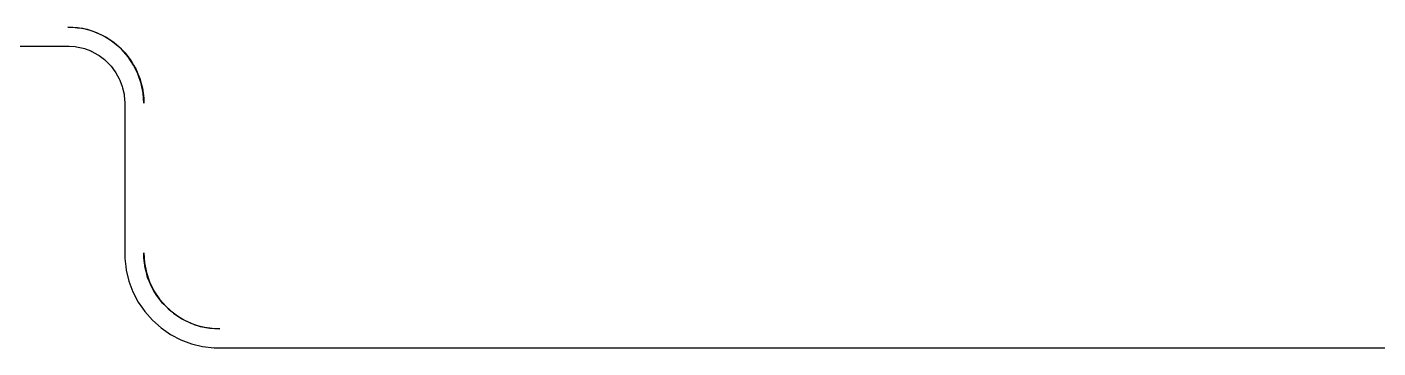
# Model space of a CAD drawing. Extents: x 17 to 170, y -181 to -32.
# Drawn here: x 97.33 to 132.86, y -40.8 to -32.36 of the extents above; entities that cross this region are included whole.
import ezdxf

# ---------------------------------------------------------------- set-up
doc = ezdxf.new("R2010")
doc.units = 0
doc.layers.add('BLACK', color=7, linetype='CONTINUOUS')

msp = doc.modelspace()

# ---------------------------------------------------------------- linework, layer by layer
at = {"layer": 'BLACK', "linetype": 'CONTINUOUS'}
for p, q in [((98.661045, -32.379609), (98.4, -32.3625)), ((98.4, -32.3625), (98.531087, -32.3625)), ((98.531087, -32.3625), (98.661045, -32.379609)), ((98.661058, -32.379611), (98.661045, -32.379609)), ((98.661045, -32.379609), (98.661052, -32.37961)), ((98.661052, -32.37961), (98.661058, -32.379611)), ((98.91763, -32.430646), (98.661058, -32.379611)), ((98.661058, -32.379611), (98.791018, -32.396721)), ((98.791018, -32.396721), (98.91763, -32.430646)), ((98.917644, -32.43065), (98.91763, -32.430646)), ((98.91763, -32.430646), (98.917638, -32.430648)), ((98.917638, -32.430648), (98.917644, -32.43065)), ((98.917644, -32.43065), (99.044258, -32.464576)), ((99.165364, -32.51474), (98.917644, -32.43065)), ((99.044258, -32.464576), (99.165364, -32.51474)), ((99.16537, -32.514742), (99.286475, -32.564906)), ((99.39999, -32.630444), (99.16537, -32.514742)), ((99.286475, -32.564906), (99.39999, -32.630444)), ((99.400008, -32.630454), (99.39999, -32.630444)), ((99.39999, -32.630444), (99.4, -32.630449)), ((99.4, -32.630449), (99.400008, -32.630454)), ((99.617514, -32.775787), (99.400008, -32.630454)), ((99.400008, -32.630454), (99.513524, -32.695993)), ((76.415892, -32.863), (98.334108, -32.863)), ((98.334108, -32.863), (98.3911, -32.863)), ((98.3911, -32.863), (98.408863, -32.863634)), ((98.408863, -32.863634), (98.436639, -32.86562)), ((98.436639, -32.86562), (98.595645, -32.876993)), ((98.595645, -32.876993), (98.630793, -32.882046)), ((98.630793, -32.882046), (98.805064, -32.919956)), ((98.805064, -32.919956), (98.839143, -32.929963)), ((98.839143, -32.929963), (99.006228, -32.992283)), ((99.006228, -32.992283), (99.038542, -33.00704)), ((99.038542, -33.00704), (99.195062, -33.092506)), ((99.513524, -32.695993), (99.617514, -32.775787)), ((99.617531, -32.7758), (99.617514, -32.775787)), ((99.617514, -32.775787), (99.617523, -32.775793)), ((99.617523, -32.775793), (99.617531, -32.7758)), ((99.814205, -32.948278), (99.617531, -32.7758)), ((99.617531, -32.7758), (99.721521, -32.855594)), ((99.721521, -32.855594), (99.814205, -32.948278)), ((99.814221, -32.948294), (99.814205, -32.948278)), ((99.814205, -32.948278), (99.814214, -32.948286)), ((99.814214, -32.948286), (99.814221, -32.948294)), ((99.986699, -33.144968), (99.814221, -32.948294)), ((99.814221, -32.948294), (99.906906, -33.040979)), ((99.195062, -33.092506), (99.224947, -33.111712)), ((99.224947, -33.111712), (99.367703, -33.218578)), ((99.367703, -33.218578), (99.394553, -33.241843)), ((99.394553, -33.241843), (99.520656, -33.367946)), ((99.520656, -33.367946), (99.543921, -33.394796)), ((99.906906, -33.040979), (99.986699, -33.144968)), ((99.986712, -33.144985), (99.986699, -33.144968)), ((99.986699, -33.144968), (99.986707, -33.144977)), ((99.986707, -33.144977), (99.986712, -33.144985)), ((100.132045, -33.362491), (99.986712, -33.144985)), ((99.986712, -33.144985), (100.066507, -33.248976)), ((100.066507, -33.248976), (100.132045, -33.362491)), ((100.132055, -33.362509), (100.132045, -33.362491)), ((100.132045, -33.362491), (100.132051, -33.3625)), ((100.132051, -33.3625), (100.132055, -33.362509)), ((100.132055, -33.362509), (100.197594, -33.476025)), ((100.247757, -33.59713), (100.132055, -33.362509)), ((99.543921, -33.394796), (99.650787, -33.537552)), ((99.650787, -33.537552), (99.669995, -33.56744)), ((99.669995, -33.56744), (99.755459, -33.723957)), ((99.755459, -33.723957), (99.770216, -33.756271)), ((100.197594, -33.476025), (100.247757, -33.59713)), ((100.247762, -33.597143), (100.297924, -33.718242)), ((100.331849, -33.844855), (100.247762, -33.597143)), ((100.297924, -33.718242), (100.331849, -33.844855)), ((99.770216, -33.756271), (99.832534, -33.92335)), ((99.832534, -33.92335), (99.842544, -33.957439)), ((99.842544, -33.957439), (99.880451, -34.131695)), ((100.331853, -33.844869), (100.331849, -33.844855)), ((100.331849, -33.844855), (100.331852, -33.844862)), ((100.331852, -33.844862), (100.331853, -33.844869)), ((100.331853, -33.844869), (100.365779, -33.971482)), ((100.382888, -34.101441), (100.331853, -33.844869)), ((100.365779, -33.971482), (100.382888, -34.101441)), ((100.382891, -34.101464), (100.4, -34.231413)), ((100.4, -34.3625), (100.382891, -34.101464)), ((99.880451, -34.131695), (99.885507, -34.16686)), ((99.885507, -34.16686), (99.898866, -34.353635)), ((99.898866, -34.353635), (99.8995, -34.371399)), ((99.8995, -34.371399), (99.8995, -38.234108)), ((100.4, -34.231413), (100.4, -34.3625)), ((99.8995, -38.234108), (99.8995, -38.3)), ((99.8995, -38.3), (99.8995, -38.451252)), ((100.4, -38.431087), (100.4, -38.3)), ((100.4, -38.3), (100.417109, -38.561048)), ((99.8995, -38.451252), (99.924435, -38.656614)), ((99.924435, -38.656614), (99.935962, -38.751546)), ((100.417109, -38.561048), (100.4, -38.431087)), ((100.417111, -38.561058), (100.417109, -38.561048)), ((100.417109, -38.561048), (100.41711, -38.561052)), ((100.41711, -38.561052), (100.417111, -38.561058)), ((100.434221, -38.691018), (100.417111, -38.561058)), ((100.417111, -38.561058), (100.468146, -38.817632)), ((100.468146, -38.817632), (100.434221, -38.691018)), ((99.935962, -38.751546), (100.008357, -39.045267)), ((100.008357, -39.045267), (100.115624, -39.328107)), ((100.502076, -38.944258), (100.46815, -38.817644)), ((100.46815, -38.817644), (100.55224, -39.065364)), ((100.55224, -39.065364), (100.502076, -38.944258)), ((100.602406, -39.186475), (100.552242, -39.065369)), ((100.552242, -39.065369), (100.667944, -39.29999)), ((100.115624, -39.328107), (100.115632, -39.328124)), ((100.115632, -39.328124), (100.2562, -39.595954)), ((100.667944, -39.29999), (100.602406, -39.186475)), ((100.667949, -39.3), (100.667944, -39.29999)), ((100.667944, -39.29999), (100.667954, -39.300008)), ((100.667954, -39.300008), (100.667949, -39.3)), ((100.733493, -39.413524), (100.667954, -39.300008)), ((100.667954, -39.300008), (100.813287, -39.517514)), ((100.813287, -39.517514), (100.733493, -39.413524)), ((100.2562, -39.595954), (100.256211, -39.595972)), ((100.256211, -39.595972), (100.363313, -39.751136)), ((100.363313, -39.751136), (100.42805, -39.844924)), ((100.813293, -39.517523), (100.813287, -39.517514)), ((100.813287, -39.517514), (100.8133, -39.517531)), ((100.8133, -39.517531), (100.813293, -39.517523)), ((100.893094, -39.621521), (100.8133, -39.517531)), ((100.8133, -39.517531), (100.985778, -39.714205)), ((100.985778, -39.714205), (100.893094, -39.621521)), ((100.985786, -39.714214), (100.985778, -39.714205)), ((100.985778, -39.714205), (100.985794, -39.714221)), ((100.985794, -39.714221), (100.985786, -39.714214)), ((101.078479, -39.806906), (100.985794, -39.714221)), ((100.985794, -39.714221), (101.182468, -39.886699)), ((100.42805, -39.844924), (100.628648, -40.071352)), ((100.628648, -40.071352), (100.855076, -40.27195)), ((101.182468, -39.886699), (101.078479, -39.806906)), ((101.182477, -39.886707), (101.182468, -39.886699)), ((101.182468, -39.886699), (101.182485, -39.886712)), ((101.182485, -39.886712), (101.182477, -39.886707)), ((101.286476, -39.966507), (101.182485, -39.886712)), ((101.182485, -39.886712), (101.399991, -40.032045)), ((101.399991, -40.032045), (101.286476, -39.966507)), ((101.4, -40.032051), (101.399991, -40.032045)), ((101.399991, -40.032045), (101.400009, -40.032055)), ((101.400009, -40.032055), (101.4, -40.032051)), ((101.513525, -40.097594), (101.400009, -40.032055)), ((101.400009, -40.032055), (101.63463, -40.147757)), ((101.63463, -40.147757), (101.513525, -40.097594)), ((100.855076, -40.27195), (101.104033, -40.443792)), ((101.104033, -40.443792), (101.104036, -40.443794)), ((101.104036, -40.443794), (101.104045, -40.443799)), ((101.104045, -40.443799), (101.371875, -40.584367)), ((101.634633, -40.147759), (101.63463, -40.147757)), ((101.63463, -40.147757), (101.634635, -40.147759)), ((101.634635, -40.147759), (101.634633, -40.147759)), ((101.755742, -40.197924), (101.634635, -40.147759)), ((101.634635, -40.147759), (101.882355, -40.231849)), ((101.882355, -40.231849), (101.755742, -40.197924)), ((101.882362, -40.231852), (101.882355, -40.231849)), ((101.882355, -40.231849), (101.882369, -40.231853)), ((101.882369, -40.231853), (101.882362, -40.231852)), ((102.008982, -40.265779), (101.882369, -40.231853)), ((101.882369, -40.231853), (102.138941, -40.282888)), ((102.138941, -40.282888), (102.008982, -40.265779)), ((102.138948, -40.28289), (102.138941, -40.282888)), ((102.138941, -40.282888), (102.138954, -40.28289)), ((102.138954, -40.28289), (102.138948, -40.28289)), ((102.268913, -40.3), (102.138954, -40.28289)), ((102.138954, -40.28289), (102.4, -40.3)), ((102.4, -40.3), (102.268913, -40.3)), ((101.371875, -40.584367), (101.37188, -40.584369)), ((101.37188, -40.584369), (101.371887, -40.584373)), ((101.371887, -40.584373), (101.654734, -40.691643)), ((101.654734, -40.691643), (101.948449, -40.764037)), ((101.948449, -40.764037), (102.248748, -40.8005)), ((102.248748, -40.8005), (102.334108, -40.8005)), ((102.334108, -40.8005), (142.934108, -40.8005))]:
    msp.add_line(p, q, dxfattribs=at)

doc.saveas('drawing.dxf')
